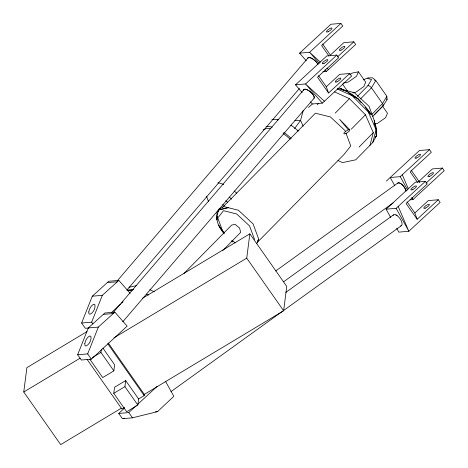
<?xml version="1.0" encoding="UTF-8"?>
<svg xmlns="http://www.w3.org/2000/svg" width="468" height="468" viewBox="0 0 468 468"><rect width="100%" height="100%" fill="white"/><g stroke="black" fill="none" stroke-linecap="round" stroke-linejoin="round"><path stroke-width="0.7" d="M217.251 214.005C215.555 221.317 219.574 228.261 224.102 233.69M121.417 408.131L60.659 444.6L23.763 391.997L26.875 367.667L87.007 331.572M89.786 359.149L102.697 377.559L113.847 370.867L100.93 352.457L101.281 349.754M113.847 370.867L114.625 364.783L102.96 348.157M113.771 393.342L114.549 387.258L125.699 380.566L138.61 398.976L137.832 405.06L126.682 411.752L113.771 393.342L124.915 386.65L125.699 380.566M138.61 398.976L144.185 395.63L144.343 394.413L108.278 343.009M143.963 394.594L283.637 310.752L246.741 258.149L249.853 233.819L142.752 298.11M283.637 310.752L286.755 286.422L249.853 233.819M217.427 216.409L216.842 219.972L216.912 214.771L218.48 209.997L223.447 206.499L315.42 113.209L330.39 116.953L345.021 130.525L345.519 131.871M218.129 212.133L218.48 209.997L228.361 207.605L218.48 209.997M303.223 110.331L300.585 120.399L294.547 128.595M369.942 145.378L373.283 132.631L365.455 114.783L349.456 98.66L334.614 91.892M372.756 142.524L376.096 129.771L374.254 120.797L376.506 128.618L376.371 136.03L372.756 142.524L355.709 159.816L342.477 162.607L337.96 160.547M307.663 58.74L307.85 58.044A6.692 2.556 40.6 0 1 312.349 58.687A6.692 2.556 40.6 0 1 317.661 63.788M88.902 327.969L85.316 328.273L81.625 323.014L92.284 296.203L108.792 281.256L118.825 280.396L130.168 293.319M77.641 354.756L88.3 327.945L104.809 313.004L114.841 312.138L127.132 326.137L91.365 359.155L81.333 360.021L77.641 354.756L87.674 353.896L91.365 359.155M92.892 323.903L91.658 322.154L102.316 295.337L118.825 280.396M87.674 353.896L98.333 327.085L114.841 312.138M352.778 92.956L355.61 92.36L363.829 86.58L365.678 82.146L358.412 71.791L356.563 76.225L348.344 82.005L343.395 83.047M256.833 243.477L258.775 239.259L253.048 223.815L238.417 210.243L223.447 206.499L222.575 207.599M357.382 96.385L367.895 85.726L371.574 79.537L366.988 78.261L363.174 79.905M367.544 77.91L372.581 77.84L375.81 80.543L386.849 96.279L382.52 103.563L372.007 114.221M386.972 98.666L386.972 99.766L383.111 105.908L372.598 116.567M257.464 240.915L258.775 239.259M375.02 137.691L376.371 136.03L376.096 129.771L368.269 111.928L352.269 95.805L337.428 89.037M117.474 280.572L308.125 57.792M127.267 289.616L299.38 88.499M113.408 312.226L304.06 89.447M122.733 321.826L313.858 98.485A6.692 2.556 40.6 0 0 310.454 91.88A6.692 2.556 40.6 0 0 303.673 89.991M375.406 137.019L376.371 136.03L376.085 133.953M317.158 104.855L318.679 103.311M346.027 91.137L347.028 90.125A3.159 1.661 44.6 0 0 346.338 90.652M335.223 113.098L349.456 98.66M184.035 273.394L231.66 225.09L235.071 224.371L239.575 228.004L240.669 232.35L222.745 250.532M360.465 98.988L371.481 87.82L375.81 80.543L374.459 80.168M351.222 129.221L365.455 114.783M374.412 114.555L378.916 109.986M379.922 108.974L382.42 106.435A3.159 1.661 44.6 0 0 382.52 103.563L371.481 87.82A3.159 1.661 44.6 0 0 367.895 85.726M257.347 242.354L344.214 154.253L350.748 145.975L346.016 133.21M359.05 147.063L373.283 132.631M124.605 408.008L118.737 413.431L122.423 418.69L132.456 417.83L157.57 411.624L173.827 396.314L165.567 381.414M306.312 60.811L299.59 53.153L330.882 24.26L340.915 23.4L342.763 26.032L321.61 45.56L328.986 56.084M340.915 23.4L309.623 52.287L299.59 53.153M302.223 92.494L295.495 84.831L326.793 55.944L336.825 55.084L338.668 57.71L317.515 77.243L328.583 93.021L349.742 73.494L351.585 76.126L322.341 103.124L312.308 103.984L308.5 107.5M336.825 55.084L305.528 83.971L295.495 84.831M337.44 56.95L353.831 41.81L355.68 44.442L326.43 71.44L322.85 71.75M328.583 93.021L326.295 86.738L339.704 74.353L349.742 73.494M111.366 312.63L120.44 304.253M121.504 303.264L123.107 301.784M118.737 413.431L128.77 412.571L136.241 405.668M137.844 404.188L157.061 386.451M386.392 181.028L419.445 150.515L429.478 149.649L431.326 152.281L410.167 171.809L417.55 182.333M394.793 185.79L390.201 177.512L400.234 176.647L429.478 149.649M390.698 217.474L386.106 209.19L415.35 182.192L425.389 181.332L427.231 183.965L406.078 203.492L417.146 219.276L438.3 199.742L440.148 202.375L408.851 231.262L398.818 232.128L396.7 228.302M419.404 182.561L418.948 181.303L432.362 168.925L442.395 168.065L444.237 170.691L412.946 199.584L410.079 199.83M386.106 209.19L396.139 208.33L425.389 181.332M425.997 183.199L442.395 168.065M417.146 219.276L414.859 212.987L428.267 200.608L438.3 199.742M275.693 270.984L397.701 183.111A6.692 2.983 54.2 0 1 402.351 184.842A6.692 2.983 54.2 0 1 406.089 191.137M283.52 281.841L393.097 202.925M285.778 292.447L393.576 214.812M171.007 391.605L401.404 225.664M349.701 74.786L352.047 73.131L358.412 71.791M23.763 391.997L80.133 358.16M113.952 337.855L246.741 258.149M92.26 357.663L100.93 352.457M124.365 407.529L121.891 409.014L87.083 359.401M348.338 129.829L345.636 131.309L343.81 133.158L344.232 133.983L346.583 133.164L349.093 131.315L349.871 129.829L339.639 119.387L348.338 129.829L349.35 129.613M277.325 119.978L278.688 119.463M123.125 418.521L124.517 418.176M297.554 130.783L298.941 130.49M375.277 123.868L377.401 123.423L385.62 117.649L387.469 113.215L382.221 105.733M129.074 287.229L136.732 285.615M131.976 289.885L133.368 289.593M127.039 290.142L133.351 289.399M353.831 41.81L343.799 42.676L330.385 55.054L322.598 43.951M107.295 282.637L117.328 281.777M92.284 296.203L102.316 295.337M103.311 314.385L113.344 313.525M81.625 323.014L91.658 322.154M88.3 327.945L98.333 327.085M155.417 411.811L157.57 411.624M294.881 120.639L300.585 120.399L303.1 126.132M131.859 290.686L127.027 290.277L131.994 290.809M342.775 89.757L354.34 92.652L368.983 106.23L374.71 121.686M337.685 88.54C352.468 91.231 363.308 102.948 371.463 114.806L367.245 109.793M350.298 94.115L357.862 98.649L361.126 102.457M343.126 90.072L340.055 88.282L346.051 90.88M149.842 289.739L154.358 291.798M146.425 294.156L148.362 295.039M340.055 88.282L342.488 89.616M347.97 92.606L352.656 95.601M351.725 95.074L357.862 98.649L360.676 101.989M395.905 214.882L397.075 215.578M231.221 240.78L232.777 241.974M320.399 62.15L309.623 52.287L319.229 63.233M326.863 68.071L328.483 69.551M324.388 101.228L305.528 83.971L322.341 103.124M223.534 232.052L218.538 225.137L222.797 231.537L224.406 233.029M232.444 240.482L235.123 242.968M353.685 96.601L354.715 97.601M367.082 109.611L371.463 114.806M324.991 69.796L326.43 71.44M310.383 101.796L312.308 103.984M365.315 107.347L368.111 110.612L369.199 113.268M411.161 170.2L418.948 181.303M342.383 83.918L347.227 90.821M318.503 75.629L326.295 86.738M407.066 201.883L414.859 212.987M107.704 343.623L144.185 395.63M124.915 386.65L137.832 405.06M128.77 412.571L132.456 417.83M400.234 176.647L407.651 190.026M411.887 197.671L412.946 199.584L412.08 197.572M396.139 208.33L408.851 231.262L398.192 206.441M402.281 174.757L408.336 188.85M254.557 239.481L249.526 225.904L236.668 213.975L223.511 210.688L217.766 217.959L222.797 231.537M374.254 120.797L374.833 124.95M386.849 96.279L386.972 99.766M307.739 58.336A6.692 2.556 40.6 0 1 312.437 58.746A6.692 2.556 40.6 0 1 318.006 64.438M397.35 183.427A6.692 2.983 54.2 0 1 401.638 184.263A6.692 2.983 54.2 0 1 405.85 190.382M393.085 215.45A6.692 2.983 54.2 0 1 399.906 218.486A6.692 2.983 54.2 0 1 400.649 225.933M303.574 90.336A6.692 2.556 40.6 0 1 306.405 89.493L307.716 90.067A6.692 2.556 40.6 0 1 314.034 98.292M266.099 126.617A29.186 15.333 44.6 0 1 272.2 127.12M283.737 132.391A29.186 15.333 44.6 0 1 291.184 138.393M271.902 119.603A29.186 15.333 44.6 0 1 278.682 119.761M290.85 125.172A29.186 15.333 44.6 0 1 298.303 131.175M263.092 129.934A26.77 14.063 44.6 0 1 270.656 128.589M283.146 133.596A26.77 14.063 44.6 0 1 290.148 139.16M217.24 213.513A26.77 14.063 44.6 0 1 216.274 212.513M208.634 201.62A26.77 14.063 44.6 0 1 206.628 196.221M217.907 182.807A26.77 14.063 44.6 0 1 223.739 184.503M234.164 190.962A26.77 14.063 44.6 0 1 236.779 193.29M222.651 204.814A3.405 1.79 44.6 0 1 224.728 205.803M225.722 200.76A12.016 6.312 44.6 0 1 227.647 202.311M229.279 197.151A12.016 6.312 44.6 0 1 231.672 199.134M218.416 211.53A3.405 1.79 44.6 0 1 217.994 210.822M219.094 208.418A3.405 1.79 44.6 0 1 220.469 208.927M84.784 343.705L84.965 345.478L85.948 346.045C89.341 344.559 91.564 340.131 90.95 336.51L89.967 335.936C86.89 337.106 85.398 340.681 84.784 343.705M88.768 311.957L88.949 313.73L89.932 314.297C93.325 312.811 95.548 308.389 94.934 304.762L93.951 304.194C90.874 305.364 89.382 308.933 88.768 311.957M416.655 157.985A3.346 0.936 -35 0 0 420.527 154.411A3.346 0.936 -35 0 0 416.081 156.417A3.346 0.936 -35 0 0 416.655 157.985M429.571 176.401A3.346 0.936 -35 0 0 433.444 172.827A3.346 0.936 -35 0 0 428.998 174.827A3.346 0.936 -35 0 0 429.571 176.401M341.008 50.146A3.346 0.936 -35 0 0 344.881 46.572A3.346 0.936 -35 0 0 340.435 48.578A3.346 0.936 -35 0 0 341.008 50.146M328.097 31.736A3.346 0.936 -35 0 0 331.964 28.162A3.346 0.936 -35 0 0 327.524 30.163A3.346 0.936 -35 0 0 328.097 31.736M324.002 63.42A3.346 0.936 -35 0 0 327.875 59.845A3.346 0.936 -35 0 0 323.429 61.846A3.346 0.936 -35 0 0 324.002 63.42M336.919 81.83A3.346 0.936 -35 0 0 340.786 78.255A3.346 0.936 -35 0 0 336.346 80.256A3.346 0.936 -35 0 0 336.919 81.83M425.476 208.079A3.346 0.936 -35 0 0 429.349 204.504A3.346 0.936 -35 0 0 424.909 206.511A3.346 0.936 -35 0 0 425.476 208.079M412.565 189.669A3.346 0.936 -35 0 0 416.432 186.094A3.346 0.936 -35 0 0 411.992 188.095A3.346 0.936 -35 0 0 412.565 189.669"/></g></svg>
